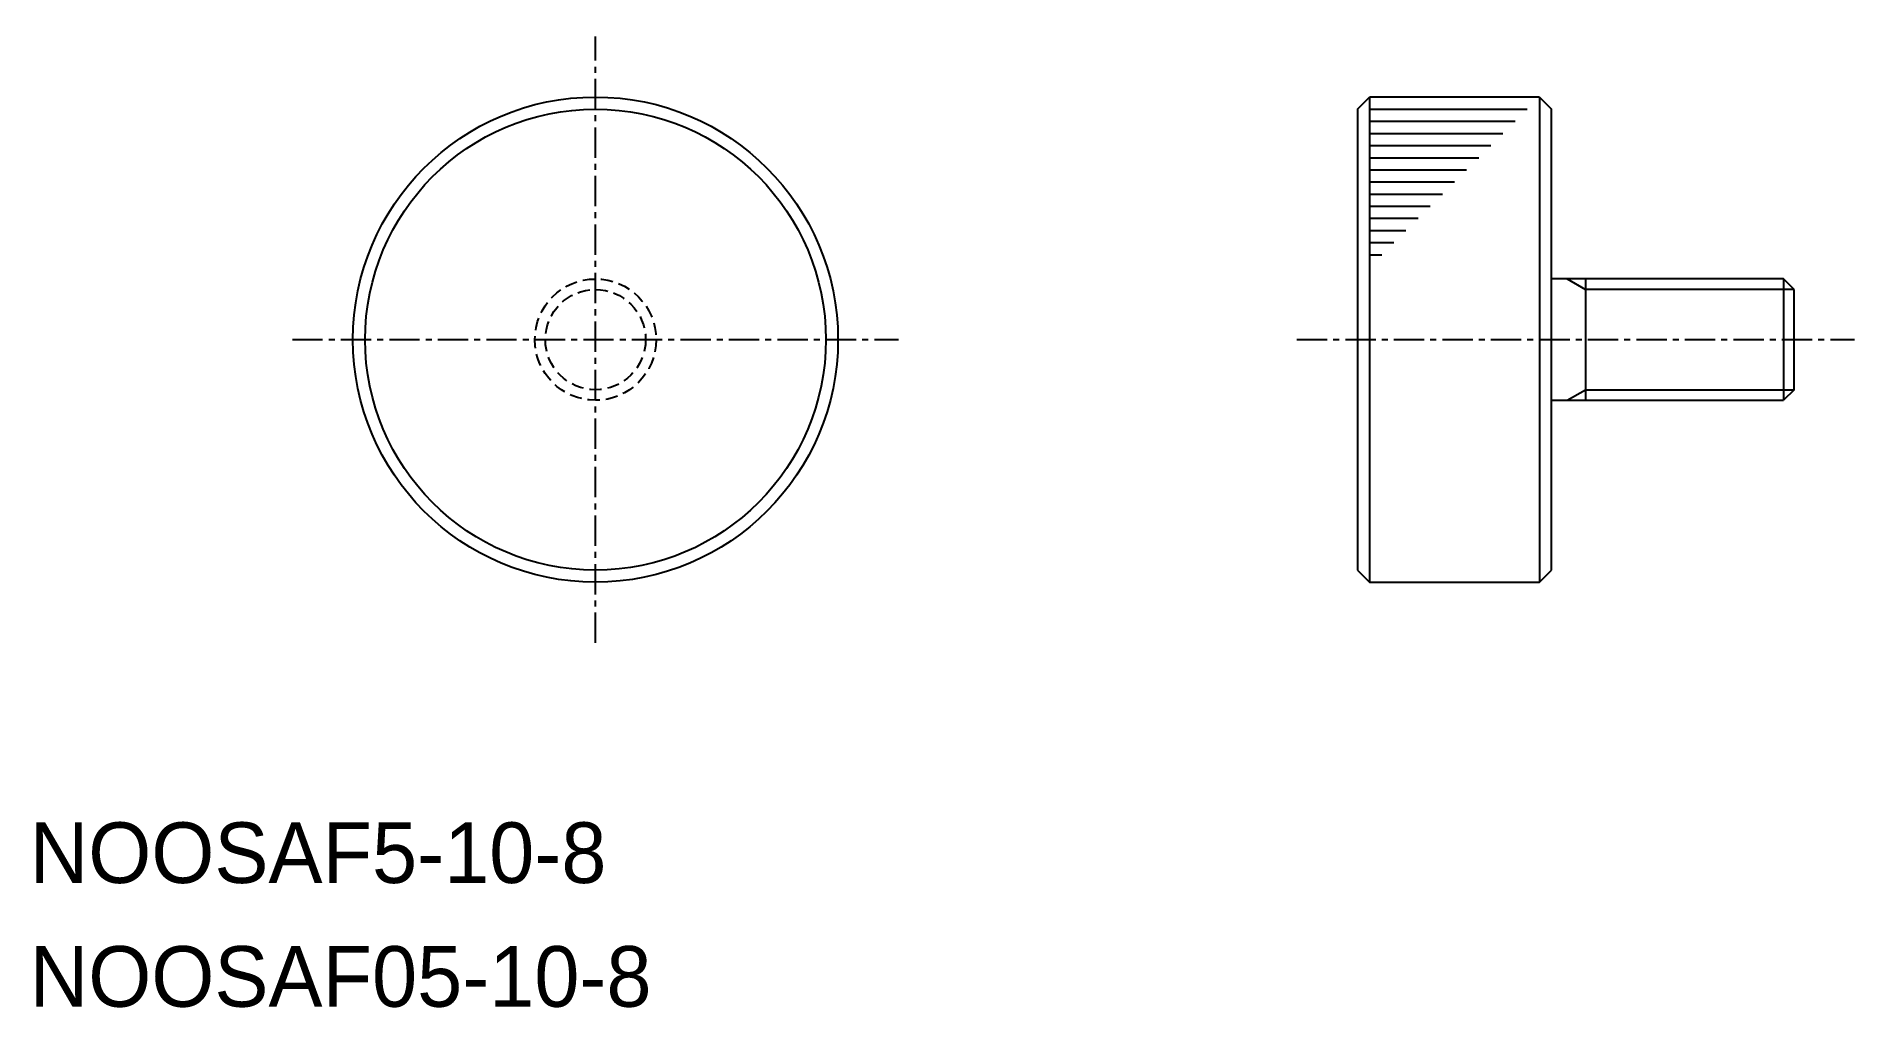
# Model space of a CAD drawing. Extents: x 0.3 to 75.2, y 0 to 40.
import ezdxf

# ---------------------------------------------------------------- set-up
doc = ezdxf.new("R2010")
doc.units = 0
doc.linetypes.add('CENTER', pattern=[2, 1.25, -0.25, 0.25, -0.25])
doc.linetypes.add('DASHED', pattern=[0.75, 0.5, -0.25])
doc.layers.get('0').update_dxf_attribs({"linetype": 'CONTINUOUS'})
doc.layers.add('CENTER', color=1, linetype='CENTER')

msp = doc.modelspace()

# ---------------------------------------------------------------- linework, layer by layer
at = {"color": 7, "linetype": 'CONTINUOUS'}
for p, q in [((54.75, 37), (55.25, 37.5)), ((55.25, 37.5), (55.25, 17.5)), ((62.25, 37.5), (55.25, 37.5)), ((62.25, 37.5), (62.25, 17.5)), ((62.25, 37.5), (62.75, 37)), ((54.75, 37), (54.75, 18)), ((55.25, 37), (61.75, 37)), ((62.75, 18), (62.75, 37)), ((55.25, 36.5), (61.25, 36.5)), ((55.25, 36), (60.75, 36)), ((55.25, 35.5), (60.25, 35.5)), ((55.25, 35), (59.75, 35)), ((55.25, 34.5), (59.25, 34.5)), ((55.25, 34), (58.75, 34)), ((55.25, 33.5), (58.25, 33.5)), ((55.25, 33), (57.75, 33)), ((55.25, 32.5), (57.25, 32.5)), ((55.25, 32), (56.75, 32)), ((55.25, 31.5), (56.25, 31.5)), ((55.25, 31), (55.75, 31)), ((72.317, 30), (62.75, 30)), ((64.15, 30), (64.15, 25)), ((72.75, 29.567), (72.317, 30)), ((72.317, 30), (72.317, 25)), ((72.75, 25.433), (72.75, 29.567)), ((62.75, 25), (72.317, 25)), ((72.75, 25.433), (72.317, 25)), ((54.75, 18), (55.25, 17.5)), ((62.25, 17.5), (62.75, 18)), ((55.25, 17.5), (62.25, 17.5))]:
    msp.add_line(p, q, dxfattribs=at)
at = {"color": 3, "linetype": 'CONTINUOUS'}
for p, q in [((63.4, 30), (64.15, 29.567)), ((72.75, 29.567), (64.15, 29.567)), ((63.4, 25), (64.15, 25.433)), ((64.15, 25.433), (72.75, 25.433))]:
    msp.add_line(p, q, dxfattribs=at)
at = {"color": 7, "linetype": 'CONTINUOUS'}
for radius in [10, 9.5]:
    msp.add_circle((23.329, 27.5), radius, dxfattribs=at)
at = {"color": 3, "linetype": 'DASHED'}
for radius in [2.5, 2.067]:
    msp.add_circle((23.329, 27.5), radius, dxfattribs=at)
at = {"layer": 'CENTER', "color": 1, "linetype": 'CENTER'}
for p, q in [((23.329, 15), (23.329, 40)), ((10.829, 27.5), (35.829, 27.5)), ((52.25, 27.5), (75.25, 27.5))]:
    msp.add_line(p, q, dxfattribs=at)

# ---------------------------------------------------------------- texts
at = {"color": 7, "linetype": 'CONTINUOUS'}
for s, p in [('NOOSAF5-10-8', (0, 5.101)), ('NOOSAF05-10-8', (0, 0))]:
    msp.add_text(s, height=2.5, dxfattribs=at).set_placement(p)

doc.saveas('drawing.dxf')
